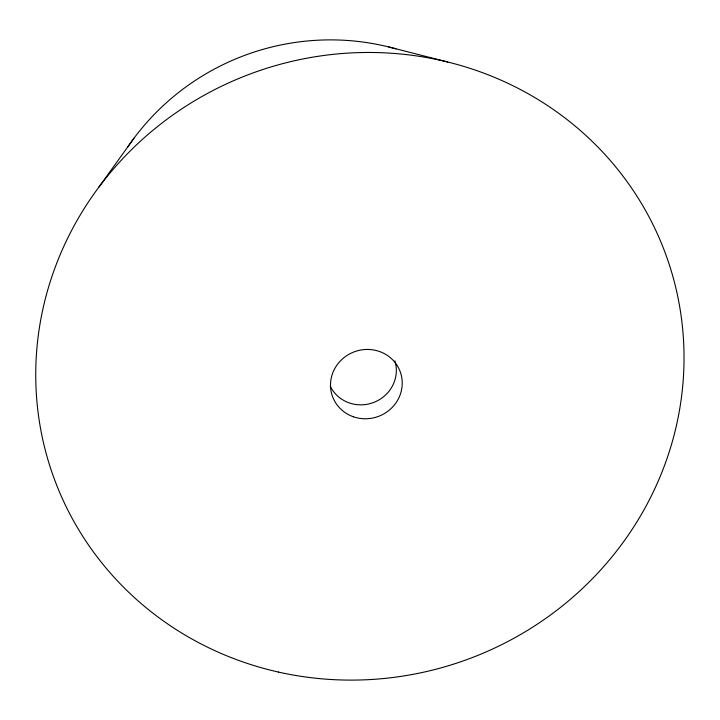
<?xml version="1.0" encoding="UTF-8"?>
<svg xmlns="http://www.w3.org/2000/svg" width="720" height="720" viewBox="0 0 720 720"><rect width="100%" height="100%" fill="white"/><g stroke="black" fill="none" stroke-linecap="round" stroke-linejoin="round"><path stroke-width="1.08" d="M98.811 187.227L133.965 138.249M388.503 46.899L447.696 62.01M127.557 147.267A240.786 235.386 -20 0 1 395.991 48.87M394.911 360.846A34.821 33.399 -20 0 1 373.941 402.354A34.821 33.399 -20 0 1 330.246 386.181M278.469 672.075A325.692 312.21 -20 0 0 672.309 274.473A325.692 312.21 -20 0 0 128.862 152.316A325.692 312.21 -20 0 0 278.469 672.075M353.52 416.817A36.045 34.479 -20 0 0 401.787 377.703A36.045 34.479 -20 0 0 343.791 357.804A36.045 34.479 -20 0 0 353.52 416.817"/></g></svg>
